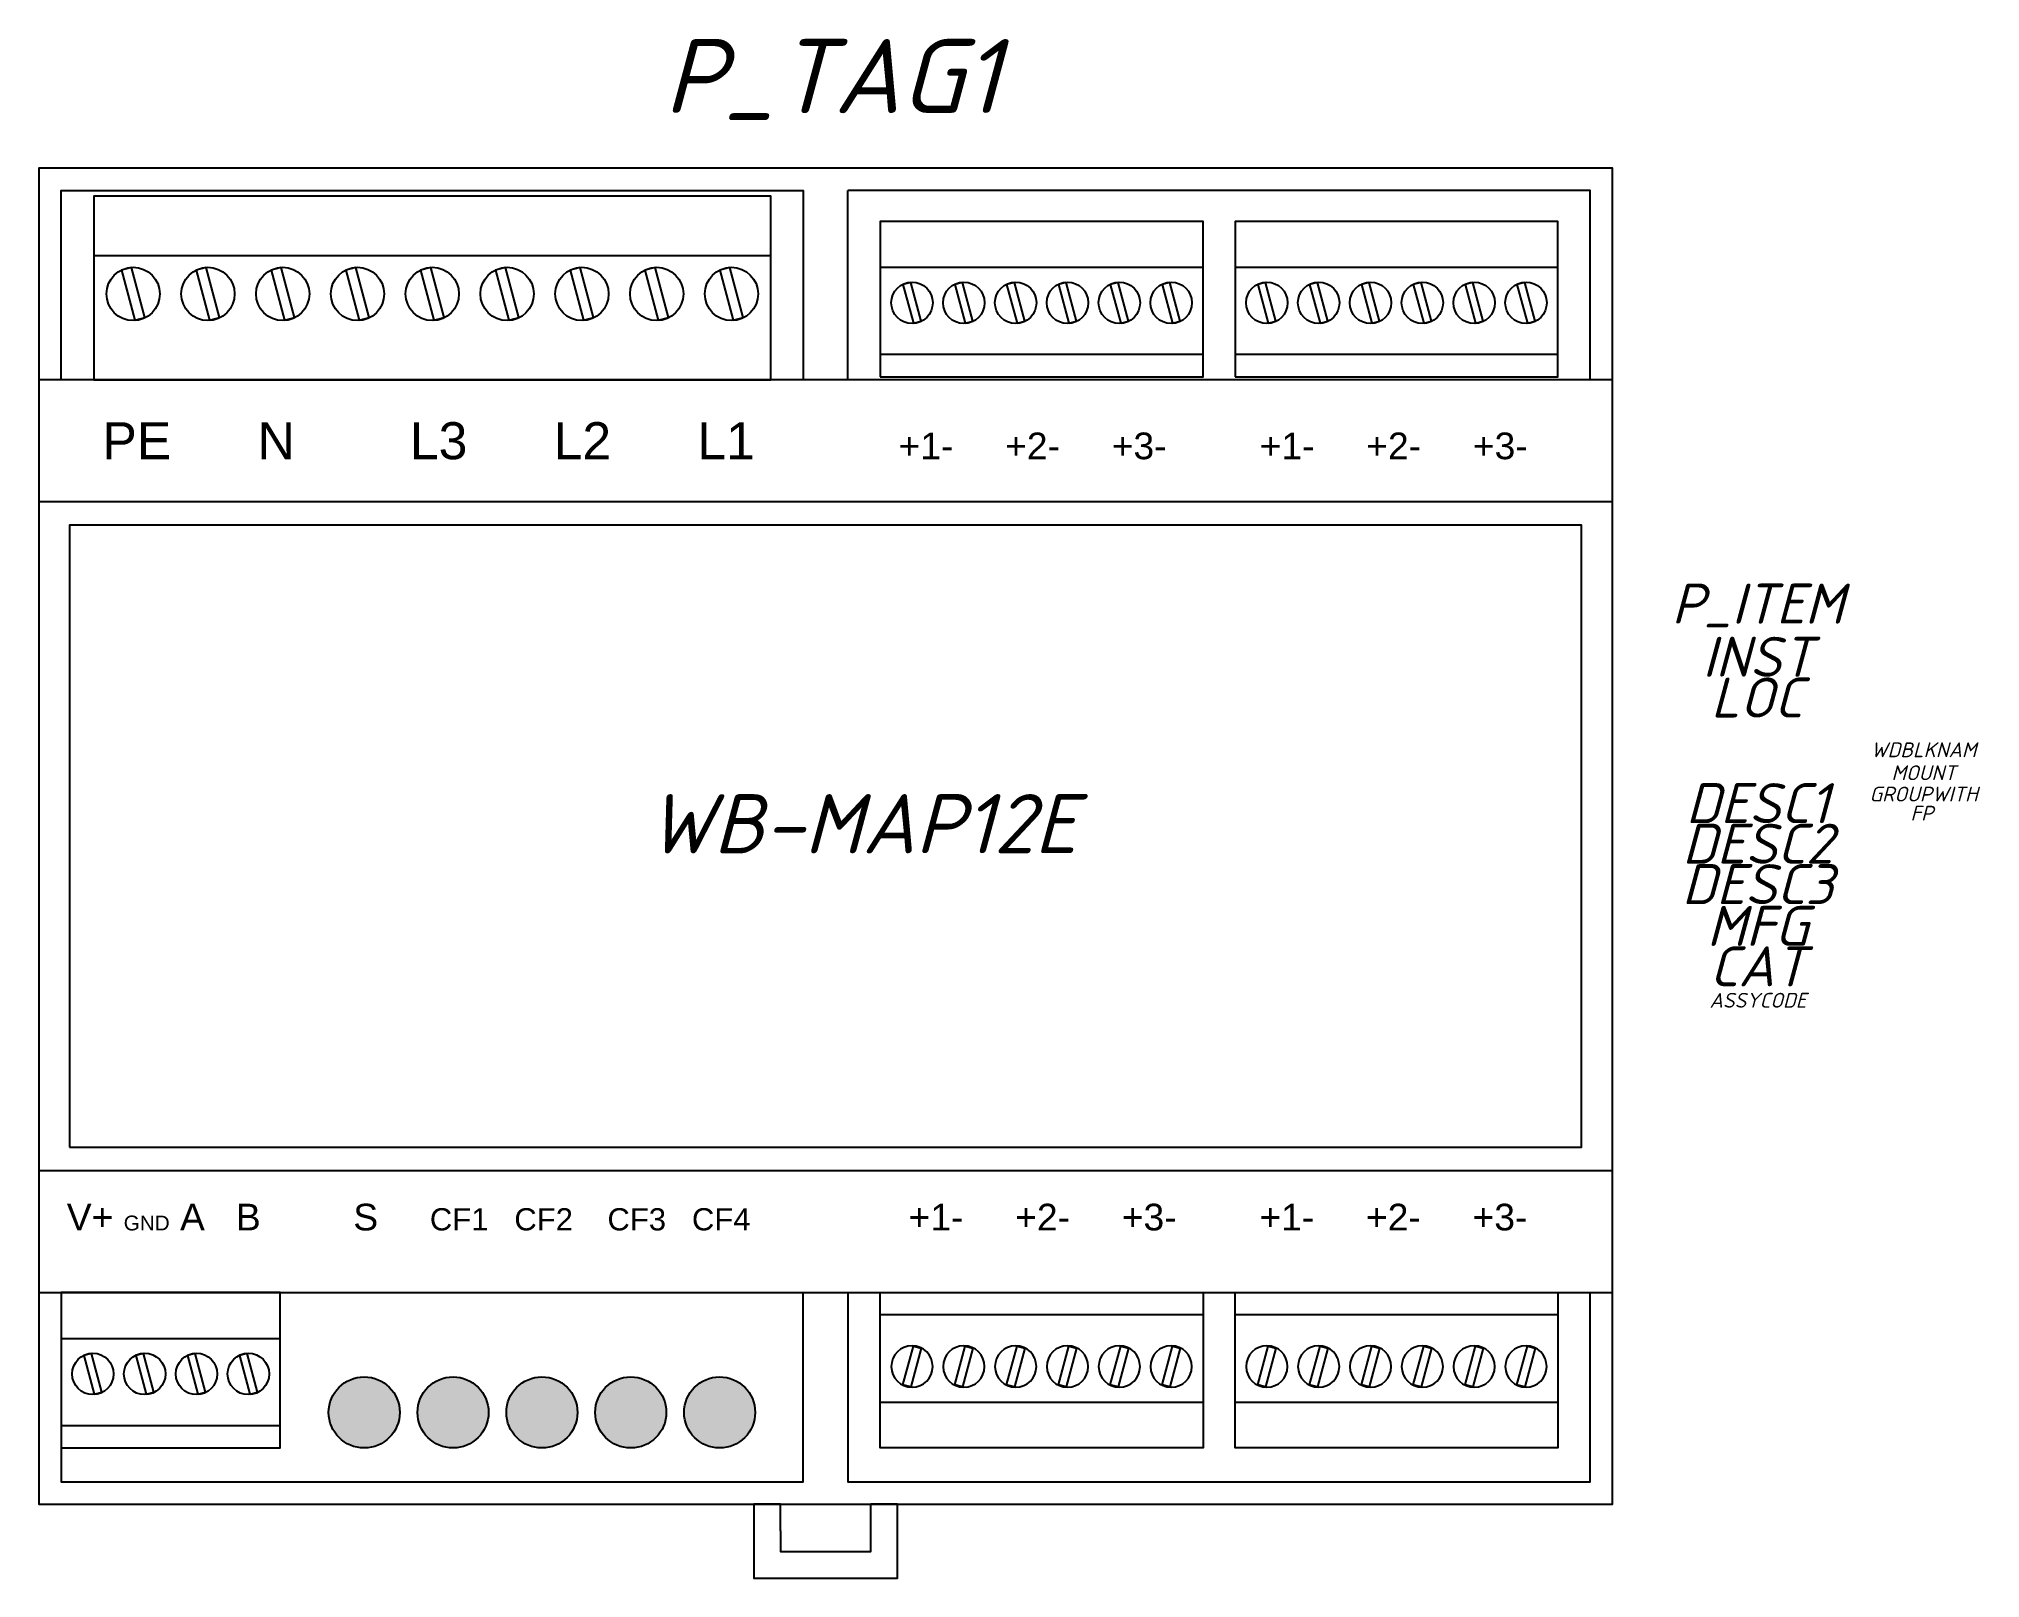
# Model space of a CAD drawing. Header units: millimetres. Extents: x 0 to 131, y -28 to 76.
import ezdxf
from ezdxf.enums import TextEntityAlignment as Align

# ---------------------------------------------------------------- set-up
doc = ezdxf.new("R2010")
doc.units = ezdxf.units.MM
doc.header["$LTSCALE"] = 6
doc.layers.add('Винты', color=8, linetype='Continuous')
doc.layers.add('Клеммники', color=125, linetype='Continuous')
doc.styles.add('WD_IEC', font='isocpeui.ttf', dxfattribs={"height": 2.5})

# ---------------------------------------------------------------- blocks, each defined once
blk = doc.blocks.new('*U4')
at = {"layer": 'Винты'}
blk.add_lwpolyline([(0.11, -1.78), (0.79, -1.6), (-0.11, 1.78), (-0.79, 1.6)], close=True, dxfattribs=at)
blk.add_circle((0, 0), 1.8, dxfattribs=at)
blk = doc.blocks.new('*U5')
at = {"layer": 'Винты', "color": 0, "linetype": 'ByBlock', "lineweight": -2}
for p in [(0, 0), (5.05, 0), (10.1, 0), (15.15, 0), (20.2, 0), (25.25, 0), (30.3, 0), (35.35, 0), (40.4, 0)]:
    blk.add_blockref('*U4', p, dxfattribs=at)
blk = doc.blocks.new('*U0')
at = {"layer": 'Винты'}
blk.add_lwpolyline([(0.09, -1.37), (0.61, -1.24), (-0.09, 1.37), (-0.61, 1.24)], close=True, dxfattribs=at)
blk.add_circle((0, 0), 1.4, dxfattribs=at)
blk = doc.blocks.new('*U1')
at = {"layer": 'Клеммники', "color": 0, "linetype": 'ByBlock', "lineweight": -2}
for p in [(0, 0), (3.5, 0), (7, 0), (10.5, 0), (14, 0), (17.5, 0)]:
    blk.add_blockref('*U0', p, dxfattribs=at)
blk = doc.blocks.new('*U2')
at = {"layer": 'Винты'}
blk.add_lwpolyline([(0.09, -1.37), (0.61, -1.24), (-0.09, 1.37), (-0.61, 1.24)], close=True, dxfattribs=at)
blk.add_circle((0, 0), 1.4, dxfattribs=at)
blk = doc.blocks.new('*U3')
at = {"layer": 'Клеммники', "color": 0, "linetype": 'ByBlock', "lineweight": -2}
for p in [(0, 0), (3.5, 0), (7, 0), (10.5, 0)]:
    blk.add_blockref('*U2', p, dxfattribs=at)

msp = doc.modelspace()

# ---------------------------------------------------------------- hatches: boundary and pattern name
h = msp.add_hatch(color=116)
h.dxf.hatch_style = 1
h.paths.add_polyline_path([(24.37, -16.34, 1), (19.57, -16.34, 1)])
h = msp.add_hatch(color=52)
h.dxf.hatch_style = 1
h.paths.add_polyline_path([(30.37, -16.34, 1), (25.57, -16.34, 1)])
h = msp.add_hatch(color=52)
h.dxf.hatch_style = 1
h.paths.add_polyline_path([(36.37, -16.34, 1), (31.57, -16.34, 1)])
h = msp.add_hatch(color=52)
h.dxf.hatch_style = 1
h.paths.add_polyline_path([(42.37, -16.34, 1), (37.57, -16.34, 1)])
h = msp.add_hatch(color=52)
h.dxf.hatch_style = 1
h.paths.add_polyline_path([(48.37, -16.34, 1), (43.57, -16.34, 1)])

# ---------------------------------------------------------------- linework, layer by layer
for p, q in [((54.62, 53.38), (54.62, 66.17)), ((0, 53.38), (0, -8.24)), ((106.25, 53.38), (0, 53.38)), ((106.25, -8.24), (106.25, 53.38)), ((106.25, 45.14), (0, 45.14)), ((0, 0), (106.25, 0)), ((0, -8.24), (106.25, -8.24)), ((50.08, -24.33), (50.08, -22.53)), ((56.17, -24.33), (56.17, -22.53))]:
    msp.add_line(p, q)
for points in [[(106.25, 53.38), (106.25, 67.67), (0, 67.67), (0, 53.38)], [(1.5, 53.38), (1.5, 66.17), (51.62, 66.17), (51.62, 53.38)], [(104.75, 53.38), (104.75, 66.17), (54.62, 66.17)], [(0, -8.24), (0, -22.53), (106.25, -22.53), (106.25, -8.24)], [(1.5, -8.24), (1.5, -21.03), (51.62, -21.03), (51.62, -8.24)], [(54.62, -8.24), (54.62, -21.03), (104.75, -21.03), (104.75, -8.24)], [(50.08, -22.53), (48.28, -22.53), (48.28, -27.53), (57.97, -27.53), (57.97, -22.53), (56.17, -22.53)], [(50.08, -24.33), (50.08, -25.73), (56.17, -25.73), (56.17, -24.33)]]:
    msp.add_lwpolyline(points)
for points in [[(3.71, 53.38), (49.43, 53.38), (49.43, 65.78), (3.71, 65.78)], [(3.71, 61.78), (49.43, 61.78), (49.43, 65.78), (3.71, 65.78)], [(56.81, 53.58), (78.61, 53.58), (78.61, 64.08), (56.81, 64.08)], [(56.81, 60.98), (78.61, 60.98), (78.61, 64.08), (56.81, 64.08)], [(80.77, 53.58), (102.57, 53.58), (102.57, 64.08), (80.77, 64.08)], [(80.77, 60.98), (102.57, 60.98), (102.57, 64.08), (80.77, 64.08)], [(56.81, 53.58), (78.61, 53.58), (78.61, 55.08), (56.81, 55.08)], [(80.77, 53.58), (102.57, 53.58), (102.57, 55.08), (80.77, 55.08)], [(2.08, 1.57), (104.17, 1.57), (104.17, 43.57), (2.08, 43.57)], [(1.5, -18.74), (16.3, -18.74), (16.3, -8.24), (1.5, -8.24)], [(1.5, -11.34), (16.3, -11.34), (16.3, -8.24), (1.5, -8.24)], [(56.81, -8.24), (78.61, -8.24), (78.61, -18.74), (56.81, -18.74)], [(56.81, -8.24), (78.61, -8.24), (78.61, -9.74), (56.81, -9.74)], [(80.77, -8.24), (102.57, -8.24), (102.57, -18.74), (80.77, -18.74)], [(80.77, -8.24), (102.57, -8.24), (102.57, -9.74), (80.77, -9.74)], [(56.81, -15.64), (78.61, -15.64), (78.61, -18.74), (56.81, -18.74)], [(80.77, -15.64), (102.57, -15.64), (102.57, -18.74), (80.77, -18.74)], [(1.5, -18.74), (16.3, -18.74), (16.3, -17.24), (1.5, -17.24)]]:
    msp.add_lwpolyline(points, close=True)
for centre in [(21.97, -16.34), (27.97, -16.34), (33.97, -16.34), (39.97, -16.34), (45.97, -16.34)]:
    msp.add_circle(centre, 2.4)
at = {"layer": 'Клеммники'}
msp.add_line((1.5, -8.24), (1.5, -8.24), dxfattribs=at)

# ---------------------------------------------------------------- block references
for name, p in [('*U5', (6.37, 59.18)), ('*U1', (58.96, 58.58)), ('*U1', (82.92, 58.58)), ('*U3', (3.65, -13.74))]:
    msp.add_blockref(name, p)
at = {"xscale": -1, "rotation": 180}
for p in [(58.96, -13.24), (82.92, -13.24)]:
    msp.add_blockref('*U1', p, dxfattribs=at)

# ---------------------------------------------------------------- texts
at = {"char_height": 2.5, "attachment_point": 1}
for s, width, heights, insert in [('{\\fArial|b0|i0|c204|p34;  PE      N        L3      L2      L1          \\H0.72x;+1-     +2-     +3-         +1-     +2-     +3-}', 102.5556, [0], (2.35, 50.52)), ('{\\fArial|b0|i0|c204|p34;\\H0.72x; V+ \\H0.55556x;GND\\H1.8x; A   B\\H1.38888x;     \\H0.72x;  S     \\H0.83333x;CF1   CF2    CF3   CF4\\H1.66667x;           \\H0.72x;+1-     +2-     +3-        +1-     +2-     +3-}', 103.664, [6.86], (1.19, -2.25))]:
    msp.add_mtext_dynamic_manual_height_columns(s, width=width, gutter_width=12.5, heights=heights, dxfattribs=dict(at, insert=insert))
at = {"insert": (41.08, 25.41), "char_height": 4, "attachment_point": 1, "style": 'WD_IEC'}
msp.add_mtext_dynamic_manual_height_columns('WB-MAP12E', width=47.7643, gutter_width=12.5, heights=[0], dxfattribs=at)
at = {"style": 'WD_IEC'}
for tag, height, p in [('P_TAG1', 5, (53.56, 71.39)), ('DESC1', 2.7, (116.06, 23.45)), ('DESC2', 2.7, (116.06, 20.71)), ('DESC3', 2.7, (116.06, 17.98))]:
    msp.add_attdef(tag, text='', height=height, dxfattribs=at).set_placement(p, align=Align.CENTER)
for tag, text, height, flags, p in [('P_ITEM', '', 2.7, 1, (116.06, 36.92)), ('INST', '', 2.7, 1, (116.06, 33.33)), ('LOC', '', 2.7, 1, (116, 30.58)), ('WDBLKNAM', 'AM', 1, 1, (127.27, 27.9)), ('MOUNT', '', 1, 1, (127.27, 26.35)), ('GROUPWITH', '', 1, 1, (127.27, 24.91)), ('FP', '', 1, 1, (127.15, 23.62)), ('MFG', '', 2.7, 1, (116.06, 15.16)), ('CAT', '', 2.7, 1, (116.06, 12.43)), ('ASSYCODE', '', 1, 9, (116.08, 10.99))]:
    msp.add_attdef(tag, text=text, height=height, dxfattribs=dict(at, flags=flags)).set_placement(p, align=Align.CENTER)

doc.saveas('drawing.dxf')
